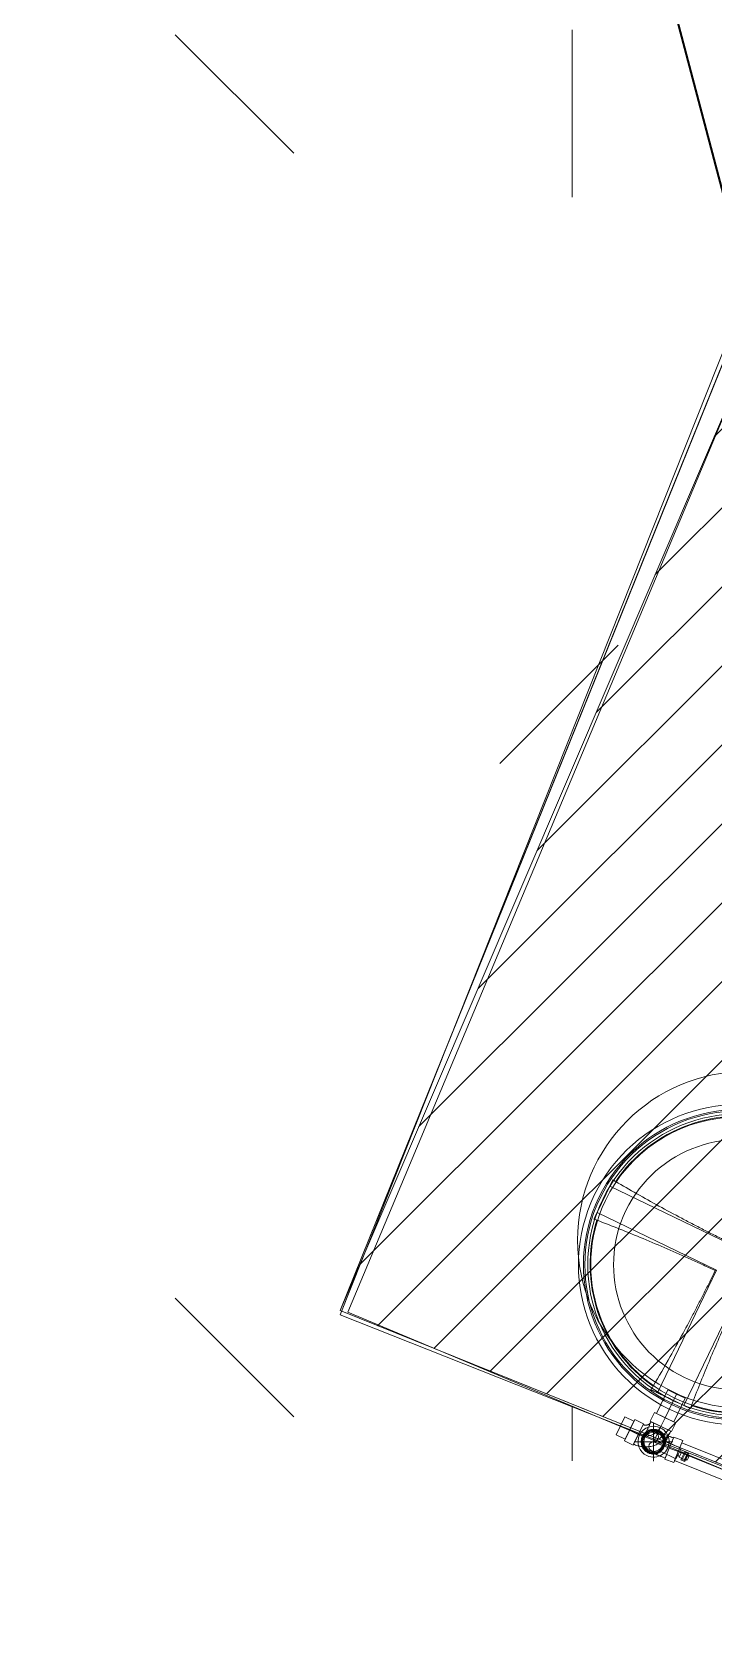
# Model space of a CAD drawing. Header units: metres. Extents: x -207 to 292, y -187 to 169.
# Drawn here: x -130.71 to -126.83, y -56.04 to -46.85 of the extents above; entities that cross this region are included whole.
import ezdxf

# ---------------------------------------------------------------- set-up
doc = ezdxf.new("R2010")
doc.units = ezdxf.units.M
for name, color, linetype, lineweight in [('A-FLOR', 7, 'Continuous', 9), ('ACHURADO', 7, 'Continuous', 9), ('BORDE CAMINO', 7, 'Continuous', 35), ('C-BLDG-PADS', 7, 'Continuous', 9), ('C-TOPO', 7, 'Continuous', 9), ('EQUIPOS PIS', 7, 'Continuous', 9), ('P-PIPE', 7, 'Continuous', 9), ('P-PIPE-CNTR', 7, 'Continuous', 9), ('P-SANR-FIXT', 7, 'Continuous', 9)]:
    doc.layers.add(name, color=color, linetype=linetype, lineweight=lineweight)
doc.layers.add('PR10-ARQ-PL-001-Emplazamiento-C-1_dwg', color=7, linetype='Continuous', lineweight=9, true_color=0x767676)

# ---------------------------------------------------------------- blocks, each defined once
blk = doc.blocks.new('M_Las Quemas- Abastecimiento - M_Las Quemas- Abastecimiento-2189080-PLANTA EMPLAZAMIENTO ACTUALIZADO')
at = {"layer": 'P-SANR-FIXT'}
for p, q in [((-0.1416, 0.8554), (-0.1, 0.8554)), ((-0.1, 0.8554), (0.0663, 0.8554)), ((-0.1, 0.8554), (-0.1, 0.0845)), ((0.0663, 0.8554), (0.107, 0.8554)), ((0.0663, 0.8554), (0.0663, 0.0845)), ((-0.854, 0.0845), (-0.854, 0.1254)), ((0.8407, 0.1238), (0.8407, 0.0845)), ((-0.1, 0.0845), (-0.854, 0.0845)), ((-0.854, 0.0845), (-0.854, -0.0818)), ((-0.1061, 0.0906), (-0.1, 0.0845)), ((0.0663, 0.0845), (0.0721, 0.0903)), ((0.8407, 0.0845), (0.0663, 0.0845)), ((0.8407, -0.0818), (0.8407, 0.0845)), ((-0.854, -0.1226), (-0.854, -0.0818)), ((-0.854, -0.0818), (-0.1, -0.0818)), ((-0.1, -0.0818), (-0.106, -0.0878)), ((-0.1, -0.0818), (-0.1, -0.8559)), ((0.0721, -0.0876), (0.0663, -0.0818)), ((0.0663, -0.0818), (0.0663, -0.8559)), ((0.0663, -0.0818), (0.8407, -0.0818)), ((0.8407, -0.0818), (0.8407, -0.121)), ((-0.1, -0.8559), (-0.1416, -0.8559)), ((0.0663, -0.8559), (-0.1, -0.8559)), ((0.1071, -0.8559), (0.0663, -0.8559))]:
    blk.add_line(p, q, dxfattribs=at)
for radius, start, end in [(0.9108, 0, 180), (0.9108, 0, 180), (0.8822, 0, 180), (0.8822, 0, 180), (0.8742, 0, 180), (0.8576, 0, 180), (0.8576, 0, 180), (0.8408, 360, 180), (0.8443, 99.46661, 171.59842), (0.8443, 8.40158, 82.84489), (0.7112, 0, 180), (0.9108, 180, 360), (0.9108, 180, 360), (0.8822, 180, 360), (0.8822, 180, 360), (0.8742, 180, 360), (0.8576, 180, 360), (0.8576, 180, 360), (0.8408, 180, 360), (0.7112, 180, 0), (0.00179, 360, 180), (0.00179, 0, 180), (0.00179, 180, 360), (0.00179, 180, 0), (0.8443, 0, 5.28865), (0.8443, 354.71135, 360), (0.8443, 188.21676, 260.53339), (0.8443, 277.15511, 351.78324)]:
    blk.add_arc((0, 0), radius, start, end, dxfattribs=at)
for points in [[(-0.1389, 0.8328), (-0.1392, 0.8372), (-0.1399, 0.8454), (-0.1409, 0.8523), (-0.1416, 0.8554)], [(0.107, 0.8554), (0.1066, 0.8528), (0.1059, 0.8472), (0.1054, 0.841), (0.1052, 0.8377)], [(-0.854, 0), (-0.854, 0.021), (-0.854, 0.0628), (-0.854, 0.1045), (-0.854, 0.1254)], [(-0.854, 0.1254), (-0.8513, 0.1249), (-0.8454, 0.1242), (-0.8388, 0.1236), (-0.8353, 0.1234)], [(0.8353, 0.1234), (0.8362, 0.1234), (0.838, 0.1236), (0.8398, 0.1237), (0.8407, 0.1238)], [(0.8407, 0.1238), (0.8407, 0.1161), (0.8407, 0.1008), (0.8407, 0.0855), (0.8407, 0.0778)], [(-0.854, -0.1226), (-0.854, -0.1022), (-0.854, -0.0614), (-0.854, -0.0205), (-0.854, 0)], [(0.8407, 0.0778), (0.8407, 0.0649), (0.8407, 0.0389), (0.8407, 0.013), (0.8407, 0)], [(0.8407, 0), (0.8407, -0.013), (0.8407, -0.0389), (0.8407, -0.0649), (0.8407, -0.0778)], [(0.8407, -0.0778), (0.8407, -0.085), (0.8407, -0.0994), (0.8407, -0.1138), (0.8407, -0.121)], [(-0.8357, -0.1207), (-0.8391, -0.1209), (-0.8456, -0.1214), (-0.8513, -0.1222), (-0.854, -0.1226)], [(0.8407, -0.121), (0.8399, -0.121), (0.8382, -0.1208), (0.8365, -0.1207), (0.8357, -0.1207)], [(-0.1416, -0.8559), (-0.1412, -0.8538), (-0.1405, -0.8493), (-0.1395, -0.8415), (-0.1391, -0.8358), (-0.1389, -0.8328)], [(0.1052, -0.8377), (0.1054, -0.8411), (0.1059, -0.8475), (0.1067, -0.8532), (0.1071, -0.8559)]]:
    blk.add_open_spline(points, degree=3, dxfattribs=at)
for points, knots in [([(-0.1416, 0.8554), (-0.1292, 0.8554), (-0.1107, 0.8554), (-0.0859, 0.8554), (-0.0673, 0.8554), (-0.0486, 0.8554), (-0.0237, 0.8554), (0.0116, 0.8554), (0.0573, 0.8554), (0.0905, 0.8554), (0.107, 0.8554)], [-1, -1, -1, -1, -0.85, -0.775, -0.7, -0.625, -0.55, -0.4, -0.2, 0, 0, 0, 0]), ([(-0.1061, 0.0906), (-0.1064, 0.126), (-0.1073, 0.1963), (-0.1109, 0.3585), (-0.1179, 0.5293), (-0.1288, 0.7054), (-0.1353, 0.7908), (-0.1389, 0.8328)], [-1, -1, -1, -1, -0.863636, -0.727273, -0.363636, -0.181818, 0, 0, 0, 0]), ([(0.1052, 0.8377), (0.0998, 0.7742), (0.0919, 0.6656), (0.0833, 0.5084), (0.0786, 0.3938), (0.0758, 0.3011), (0.0741, 0.2312), (0.0728, 0.1611), (0.0723, 0.1139), (0.0721, 0.0903)], [-1, -1, -1, -1, -0.727273, -0.545455, -0.363636, -0.272727, -0.181818, -0.090909, 0, 0, 0, 0]), ([(-0.8353, 0.1234), (-0.7898, 0.1195), (-0.6971, 0.1125), (-0.5537, 0.1039), (-0.4312, 0.0984), (-0.332, 0.095), (-0.2571, 0.093), (-0.1817, 0.0915), (-0.1313, 0.0908), (-0.1061, 0.0906)], [-1, -1, -1, -1, -0.8, -0.6, -0.4, -0.3, -0.2, -0.1, 0, 0, 0, 0]), ([(0.0721, 0.0903), (0.0899, 0.0904), (0.1166, 0.0906), (0.1524, 0.0911), (0.1795, 0.0915), (0.2065, 0.092), (0.2424, 0.0927), (0.293, 0.0939), (0.3581, 0.0958), (0.4522, 0.0992), (0.5682, 0.1047), (0.7041, 0.113), (0.792, 0.1197), (0.8353, 0.1234)], [-1, -1, -1, -1, -0.931818, -0.897727, -0.863636, -0.829545, -0.795455, -0.727273, -0.636364, -0.545455, -0.363636, -0.181818, 0, 0, 0, 0]), ([(-0.106, -0.0878), (-0.1313, -0.0881), (-0.1817, -0.0887), (-0.3325, -0.0917), (-0.5061, -0.0983), (-0.6974, -0.1098), (-0.7901, -0.1168), (-0.8357, -0.1207)], [-1, -1, -1, -1, -0.9, -0.8, -0.4, -0.2, 0, 0, 0, 0]), ([(-0.1389, -0.8328), (-0.1335, -0.7695), (-0.1257, -0.6612), (-0.1171, -0.5045), (-0.1125, -0.3903), (-0.1097, -0.2979), (-0.108, -0.2282), (-0.1067, -0.1581), (-0.1062, -0.1113), (-0.106, -0.0878)], [-1, -1, -1, -1, -0.727273, -0.545455, -0.363636, -0.272727, -0.181818, -0.090909, 0, 0, 0, 0]), ([(0.0721, -0.0876), (0.0722, -0.1054), (0.0726, -0.1409), (0.0734, -0.1938), (0.0744, -0.2465), (0.0765, -0.3284), (0.0802, -0.4385), (0.0867, -0.5752), (0.095, -0.7088), (0.1016, -0.7953), (0.1052, -0.8377)], [-1, -1, -1, -1, -0.931818, -0.863636, -0.795455, -0.727273, -0.545455, -0.363636, -0.181818, 0, 0, 0, 0]), ([(0.8357, -0.1207), (0.8032, -0.1179), (0.7375, -0.1128), (0.6254, -0.1053), (0.4991, -0.0985), (0.382, -0.0938), (0.2872, -0.091), (0.2157, -0.0894), (0.1438, -0.0882), (0.096, -0.0877), (0.0721, -0.0876)], [-1, -1, -1, -1, -0.863636, -0.727273, -0.545455, -0.363636, -0.272727, -0.181818, -0.090909, 0, 0, 0, 0]), ([(0.1071, -0.8559), (0.0905, -0.8559), (0.0574, -0.8559), (0.0158, -0.8559), (-0.0175, -0.8559), (-0.0424, -0.8559), (-0.0673, -0.8559), (-0.0922, -0.8559), (-0.117, -0.8559), (-0.1334, -0.8559), (-0.1416, -0.8559)], [-1, -1, -1, -1, -0.8, -0.6, -0.5, -0.4, -0.3, -0.2, -0.1, 0, 0, 0, 0])]:
    blk.add_open_spline(points, degree=3, knots=knots, dxfattribs=at)
blk = doc.blocks.new('Plastico - Codo - PL - Codo-2177295-PLANTA EMPLAZAMIENTO ACTUALIZADO')
at = {"layer": 'P-PIPE'}
for p, q in [((-128.786, -69.4352), (-128.806, -69.4864)), ((-128.7232, -69.4598), (-128.786, -69.4352)), ((-128.806, -69.4864), (-128.7433, -69.511)), ((-128.7433, -69.511), (-128.8008, -69.4885)), ((-128.7433, -69.511), (-128.6805, -69.5355)), ((-128.6858, -69.5335), (-128.7433, -69.511)), ((-128.6605, -69.4843), (-128.7232, -69.4598)), ((-128.6805, -69.5355), (-128.6605, -69.4843))]:
    blk.add_line(p, q, dxfattribs=at)
at = {"layer": 'P-PIPE', "flags": 128}
for points in [[(-128.8008, -69.4885), (-128.8022, -69.4921), (-128.8036, -69.4956), (-128.805, -69.4992), (-128.8064, -69.5028), (-128.8077, -69.5063), (-128.8091, -69.5098), (-128.8105, -69.5132), (-128.8118, -69.5167), (-128.8131, -69.52), (-128.8144, -69.5234), (-128.8157, -69.5266), (-128.817, -69.5299), (-128.8182, -69.533), (-128.8194, -69.5361), (-128.8206, -69.5391), (-128.8217, -69.542), (-128.8228, -69.5448), (-128.8239, -69.5476), (-128.8249, -69.5502), (-128.8259, -69.5528), (-128.8269, -69.5552), (-128.8278, -69.5575), (-128.8287, -69.5598), (-128.8295, -69.5619), (-128.8303, -69.5639), (-128.831, -69.5657), (-128.8317, -69.5675), (-128.8323, -69.5691), (-128.8329, -69.5706), (-128.8334, -69.572), (-128.8339, -69.5732), (-128.8344, -69.5743), (-128.8347, -69.5753), (-128.8351, -69.5761), (-128.8353, -69.5768), (-128.8355, -69.5773), (-128.8357, -69.5777), (-128.8358, -69.578), (-128.8358, -69.5781)], [(-128.7208, -69.6231), (-128.7208, -69.623), (-128.7207, -69.6228), (-128.7206, -69.6224), (-128.7204, -69.6219), (-128.7201, -69.6213), (-128.7198, -69.6205), (-128.7195, -69.6196), (-128.719, -69.6185), (-128.7186, -69.6173), (-128.7181, -69.616), (-128.7175, -69.6145), (-128.7169, -69.613), (-128.7162, -69.6112), (-128.7155, -69.6094), (-128.7147, -69.6074), (-128.7139, -69.6053), (-128.713, -69.6031), (-128.7121, -69.6008), (-128.7112, -69.5984), (-128.7102, -69.5959), (-128.7092, -69.5933), (-128.7081, -69.5906), (-128.707, -69.5878), (-128.7059, -69.5849), (-128.7047, -69.5819), (-128.7035, -69.5788), (-128.7023, -69.5757), (-128.701, -69.5725), (-128.6998, -69.5693), (-128.6985, -69.5659), (-128.6971, -69.5626), (-128.6958, -69.5592), (-128.6945, -69.5557), (-128.6931, -69.5522), (-128.6917, -69.5487), (-128.6903, -69.5452), (-128.6889, -69.5416), (-128.6875, -69.538), (-128.6861, -69.5344), (-128.6858, -69.5335)]]:
    blk.add_lwpolyline(points, dxfattribs=at)
at = {"layer": 'P-PIPE'}
for radius, start, end in [(0.0674, 68.6299, 248.6299), (0.0674, 68.6299, 248.6299), (0.0617, 68.6299, 248.6299), (0.0674, 248.6299, 68.6299), (0.0674, 248.6299, 68.6299), (0.0618, 248.6299, 68.6299)]:
    blk.add_arc((-128.7783, -69.6006), radius, start, end, dxfattribs=at)
blk = doc.blocks.new('Plastico - Codo - PL - Codo-V59-PLANTA EMPLAZAMIENTO ACTUALIZADO')
at = {"layer": 'P-PIPE'}
for p, q in [((-0.0674, 0.0962), (-0.0674, 0.1512)), ((0.0674, 0.1512), (-0.0674, 0.1512)), ((0.0674, 0.1512), (-0.0674, 0.1512)), ((-0.0674, 0.0962), (0.0674, 0.0962)), ((-0.0674, 0.0962), (0.0674, 0.0962)), ((-0.0618, 0.0962), (0.0617, 0.0962)), ((-0.0618, 0.0962), (0.0617, 0.0962)), ((0.0674, 0.1512), (0.0674, 0.0962)), ((-0.1512, 0.0674), (-0.0962, 0.0674)), ((-0.1512, 0.0674), (-0.1512, -0.0674)), ((-0.1512, 0.0674), (-0.1512, -0.0674)), ((-0.0962, -0.0674), (-0.0962, 0.0674)), ((-0.0962, -0.0674), (-0.0962, 0.0674)), ((-0.0962, 0.0617), (-0.0962, -0.0618)), ((-0.0962, 0.0617), (-0.0962, -0.0618)), ((-0.0962, -0.0674), (-0.1512, -0.0674))]:
    blk.add_line(p, q, dxfattribs=at)
at = {"layer": 'P-PIPE', "flags": 128}
for points in [[(0.0617, 0.0962), (0.0616, 0.0899), (0.0612, 0.0836), (0.0606, 0.0773), (0.0597, 0.071), (0.0586, 0.0648), (0.0572, 0.0587), (0.0556, 0.0526), (0.0537, 0.0465), (0.0516, 0.0406), (0.0493, 0.0347), (0.0467, 0.0289), (0.0439, 0.0233), (0.0409, 0.0177), (0.0376, 0.0123), (0.0342, 0.007), (0.0305, 0.0019), (0.0266, -0.0031), (0.0225, -0.0079), (0.0183, -0.0126), (0.0138, -0.0171), (0.0092, -0.0214), (0.0044, -0.0255), (-0.0005, -0.0295), (-0.0056, -0.0332), (-0.0109, -0.0367), (-0.0162, -0.04), (-0.0218, -0.0431), (-0.0274, -0.046), (-0.0331, -0.0486), (-0.039, -0.051), (-0.0449, -0.0532), (-0.0509, -0.0551), (-0.057, -0.0568), (-0.0632, -0.0583), (-0.0694, -0.0595), (-0.0756, -0.0604), (-0.0819, -0.0611), (-0.0882, -0.0615), (-0.0945, -0.0617), (-0.0962, -0.0618)], [(-0.0962, 0.0617), (-0.0948, 0.0618), (-0.0935, 0.0619), (-0.0921, 0.062), (-0.0907, 0.0622), (-0.0894, 0.0624), (-0.088, 0.0627), (-0.0867, 0.0631), (-0.0854, 0.0635), (-0.0841, 0.064), (-0.0828, 0.0645), (-0.0815, 0.065), (-0.0803, 0.0656), (-0.0791, 0.0663), (-0.0779, 0.067), (-0.0768, 0.0678), (-0.0756, 0.0686), (-0.0745, 0.0694), (-0.0735, 0.0703), (-0.0725, 0.0712), (-0.0715, 0.0722), (-0.0706, 0.0732), (-0.0697, 0.0743), (-0.0688, 0.0753), (-0.068, 0.0764), (-0.0672, 0.0776), (-0.0665, 0.0788), (-0.0658, 0.08), (-0.0652, 0.0812), (-0.0646, 0.0825), (-0.0641, 0.0837), (-0.0636, 0.085), (-0.0632, 0.0863), (-0.0628, 0.0877), (-0.0625, 0.089), (-0.0623, 0.0904), (-0.062, 0.0917), (-0.0619, 0.0931), (-0.0618, 0.0945), (-0.0618, 0.0958), (-0.0618, 0.0962)]]:
    blk.add_lwpolyline(points, dxfattribs=at)
blk = doc.blocks.new('Plastico - Codo - PL - Codo-V53-PLANTA EMPLAZAMIENTO ACTUALIZADO')
at = {"layer": 'P-PIPE'}
for p, q in [((-128.6642, -69.5729), (-128.6887, -69.6356)), ((-128.6662, -69.5781), (-128.6887, -69.6356)), ((-128.6129, -69.5929), (-128.6642, -69.5729)), ((-128.6375, -69.6557), (-128.6129, -69.5929)), ((-128.6887, -69.6356), (-128.7133, -69.6984)), ((-128.7133, -69.6984), (-128.6621, -69.7184)), ((-128.6887, -69.6356), (-128.7112, -69.6931)), ((-128.6621, -69.7184), (-128.6375, -69.6557))]:
    blk.add_line(p, q, dxfattribs=at)
at = {"layer": 'P-PIPE', "flags": 128}
for points in [[(-128.8008, -69.6581), (-128.8031, -69.6571), (-128.8053, -69.6561), (-128.8075, -69.655), (-128.8097, -69.6538), (-128.8118, -69.6525), (-128.8138, -69.6511), (-128.8158, -69.6496), (-128.8178, -69.6481), (-128.8196, -69.6465), (-128.8214, -69.6448), (-128.8232, -69.643), (-128.8248, -69.6412), (-128.8264, -69.6393), (-128.8279, -69.6373), (-128.8294, -69.6353), (-128.8307, -69.6333), (-128.832, -69.6311), (-128.8332, -69.629), (-128.8342, -69.6268), (-128.8353, -69.6245), (-128.8362, -69.6222), (-128.837, -69.6199), (-128.8377, -69.6175), (-128.8383, -69.6151), (-128.8389, -69.6127), (-128.8393, -69.6103), (-128.8396, -69.6078), (-128.8399, -69.6054), (-128.84, -69.6029), (-128.8401, -69.6004), (-128.84, -69.598), (-128.8399, -69.5955), (-128.8396, -69.5931), (-128.8393, -69.5906), (-128.8388, -69.5882), (-128.8383, -69.5858), (-128.8376, -69.5834), (-128.8369, -69.581), (-128.8361, -69.5787), (-128.8358, -69.5781)], [(-128.8358, -69.5781), (-128.8349, -69.5758), (-128.8338, -69.5736), (-128.8327, -69.5714), (-128.8315, -69.5692), (-128.8302, -69.5671), (-128.8288, -69.5651), (-128.8274, -69.5631), (-128.8258, -69.5611), (-128.8242, -69.5593), (-128.8225, -69.5575), (-128.8208, -69.5557), (-128.8189, -69.5541), (-128.817, -69.5525), (-128.8151, -69.551), (-128.8131, -69.5495), (-128.811, -69.5482), (-128.8089, -69.5469), (-128.8067, -69.5457), (-128.8045, -69.5447), (-128.8022, -69.5436), (-128.7999, -69.5427), (-128.7976, -69.5419), (-128.7953, -69.5412), (-128.7929, -69.5406), (-128.7905, -69.54), (-128.788, -69.5396), (-128.7856, -69.5393), (-128.7831, -69.539), (-128.7807, -69.5389), (-128.7782, -69.5388), (-128.7757, -69.5389), (-128.7733, -69.539), (-128.7708, -69.5393), (-128.7684, -69.5396), (-128.7659, -69.5401), (-128.7635, -69.5406), (-128.7611, -69.5413), (-128.7588, -69.542), (-128.7564, -69.5428), (-128.7558, -69.5431)], [(-128.7558, -69.5431), (-128.7535, -69.544), (-128.7513, -69.5451), (-128.7491, -69.5462), (-128.7469, -69.5474), (-128.7448, -69.5487), (-128.7428, -69.5501), (-128.7408, -69.5515), (-128.7389, -69.5531), (-128.737, -69.5547), (-128.7352, -69.5564), (-128.7335, -69.5581), (-128.7318, -69.56), (-128.7302, -69.5619), (-128.7287, -69.5638), (-128.7273, -69.5658), (-128.7259, -69.5679), (-128.7247, -69.57), (-128.7235, -69.5722), (-128.7224, -69.5744), (-128.7214, -69.5767), (-128.7205, -69.5789), (-128.7197, -69.5813), (-128.7189, -69.5836), (-128.7183, -69.586), (-128.7178, -69.5884), (-128.7173, -69.5909), (-128.717, -69.5933), (-128.7168, -69.5958), (-128.7166, -69.5982), (-128.7166, -69.6007), (-128.7166, -69.6032), (-128.7168, -69.6056), (-128.717, -69.6081), (-128.7174, -69.6105), (-128.7178, -69.613), (-128.7184, -69.6154), (-128.719, -69.6178), (-128.7198, -69.6201), (-128.7206, -69.6225), (-128.7208, -69.6231)], [(-128.7558, -69.5431), (-128.7558, -69.5431), (-128.7555, -69.5432), (-128.7552, -69.5433), (-128.7547, -69.5435), (-128.754, -69.5438), (-128.7533, -69.5441), (-128.7523, -69.5444), (-128.7513, -69.5449), (-128.7501, -69.5453), (-128.7487, -69.5458), (-128.7473, -69.5464), (-128.7457, -69.547), (-128.744, -69.5477), (-128.7421, -69.5484), (-128.7402, -69.5492), (-128.7381, -69.55), (-128.7359, -69.5509), (-128.7336, -69.5518), (-128.7312, -69.5527), (-128.7286, -69.5537), (-128.726, -69.5547), (-128.7233, -69.5558), (-128.7205, -69.5569), (-128.7176, -69.558), (-128.7146, -69.5592), (-128.7116, -69.5604), (-128.7085, -69.5616), (-128.7053, -69.5629), (-128.702, -69.5641), (-128.6987, -69.5654), (-128.6953, -69.5667), (-128.6919, -69.5681), (-128.6885, -69.5694), (-128.685, -69.5708), (-128.6815, -69.5722), (-128.6779, -69.5736), (-128.6743, -69.575), (-128.6708, -69.5764), (-128.6672, -69.5778), (-128.6662, -69.5781)], [(-128.7208, -69.6231), (-128.7218, -69.6254), (-128.7228, -69.6276), (-128.7239, -69.6298), (-128.7251, -69.632), (-128.7264, -69.6341), (-128.7278, -69.6361), (-128.7293, -69.6381), (-128.7308, -69.64), (-128.7324, -69.6419), (-128.7341, -69.6437), (-128.7359, -69.6454), (-128.7377, -69.6471), (-128.7396, -69.6487), (-128.7416, -69.6502), (-128.7436, -69.6516), (-128.7456, -69.653), (-128.7478, -69.6542), (-128.7499, -69.6554), (-128.7521, -69.6565), (-128.7544, -69.6575), (-128.7567, -69.6584), (-128.759, -69.6592), (-128.7614, -69.66), (-128.7638, -69.6606), (-128.7662, -69.6611), (-128.7686, -69.6616), (-128.7711, -69.6619), (-128.7735, -69.6621), (-128.776, -69.6623), (-128.7785, -69.6623), (-128.7809, -69.6623), (-128.7834, -69.6621), (-128.7858, -69.6619), (-128.7883, -69.6615), (-128.7907, -69.6611), (-128.7931, -69.6605), (-128.7955, -69.6599), (-128.7979, -69.6591), (-128.8002, -69.6583), (-128.8008, -69.6581)], [(-128.7112, -69.6931), (-128.7148, -69.6917), (-128.7184, -69.6903), (-128.722, -69.6889), (-128.7255, -69.6876), (-128.729, -69.6862), (-128.7325, -69.6848), (-128.736, -69.6835), (-128.7394, -69.6821), (-128.7428, -69.6808), (-128.7461, -69.6795), (-128.7494, -69.6782), (-128.7526, -69.677), (-128.7557, -69.6757), (-128.7588, -69.6745), (-128.7618, -69.6733), (-128.7647, -69.6722), (-128.7676, -69.6711), (-128.7703, -69.67), (-128.773, -69.669), (-128.7755, -69.668), (-128.7779, -69.667), (-128.7803, -69.6661), (-128.7825, -69.6652), (-128.7846, -69.6644), (-128.7866, -69.6636), (-128.7885, -69.6629), (-128.7902, -69.6622), (-128.7919, -69.6616), (-128.7934, -69.661), (-128.7947, -69.6605), (-128.796, -69.66), (-128.7971, -69.6596), (-128.798, -69.6592), (-128.7988, -69.6589), (-128.7995, -69.6586), (-128.8001, -69.6584), (-128.8005, -69.6582), (-128.8007, -69.6581), (-128.8008, -69.6581)]]:
    blk.add_lwpolyline(points, dxfattribs=at)
at = {"layer": 'P-PIPE'}
for radius, start, end in [(0.0674, 158.6299, 338.6299), (0.0674, 158.6299, 338.6299), (0.0674, 338.6299, 158.6299), (0.0674, 338.6299, 158.6299), (0.0617, 158.6299, 338.6299), (0.0618, 338.6299, 158.6299)]:
    blk.add_arc((-128.7783, -69.6006), radius, start, end, dxfattribs=at)
blk = doc.blocks.new('M_Ball Valve - 50-150 mm - 110 mm-V61-PLANTA EMPLAZAMIENTO ACTUALIZADO')
at = {"layer": 'P-PIPE'}
for p, q in [((-127.1346, -54.9234), (-127.0486, -54.9648)), ((-127.02, -54.9053), (-127.106, -54.864)), ((-127.0343, -54.9351), (-127.02, -54.9053)), ((-126.9988, -54.9238), (-127.0209, -54.9698)), ((-126.9988, -54.9238), (-127.0027, -54.9319)), ((-126.9931, -54.9266), (-126.9988, -54.9238)), ((-126.9825, -54.9317), (-126.9988, -54.9238)), ((-127.0486, -54.9648), (-127.0343, -54.9351)), ((-127.0343, -54.9351), (-127.039, -54.945)), ((-127.039, -54.945), (-127.0281, -54.9502)), ((-127.0295, -54.9252), (-127.0343, -54.9351)), ((-127.0234, -54.9403), (-127.0305, -54.9552)), ((-127.0305, -54.9552), (-126.9978, -54.9709)), ((-127.0186, -54.9304), (-127.0295, -54.9252)), ((-127.0234, -54.9403), (-127.0281, -54.9502)), ((-127.0162, -54.9255), (-127.0234, -54.9403)), ((-127.0186, -54.9304), (-127.0234, -54.9403)), ((-127.017, -54.9617), (-127.0209, -54.9698)), ((-127.0209, -54.9698), (-127.0152, -54.9726)), ((-127.0209, -54.9698), (-127.0046, -54.9777)), ((-127.0099, -54.9468), (-127.017, -54.9617)), ((-127.017, -54.9617), (-127.0113, -54.9644)), ((-126.9835, -54.9412), (-127.0162, -54.9255)), ((-127.0152, -54.9726), (-126.9931, -54.9266)), ((-127.0152, -54.9726), (-127.0113, -54.9644)), ((-126.9989, -54.9804), (-127.0152, -54.9726)), ((-127.0113, -54.9644), (-127.0042, -54.9496)), ((-127.0027, -54.9319), (-127.0099, -54.9468)), ((-126.9825, -54.9317), (-127.0046, -54.9777)), ((-127.0046, -54.9777), (-126.9825, -54.9317)), ((-127.0046, -54.9777), (-126.9989, -54.9804)), ((-127.0042, -54.9496), (-126.997, -54.9347)), ((-126.997, -54.9347), (-127.0027, -54.9319)), ((-126.9989, -54.9804), (-126.9767, -54.9345)), ((-126.9767, -54.9345), (-126.9989, -54.9804)), ((-126.9978, -54.9709), (-126.9907, -54.9561)), ((-126.997, -54.9347), (-126.9931, -54.9266)), ((-126.9954, -54.966), (-126.9907, -54.9561)), ((-126.9954, -54.966), (-126.9845, -54.9712)), ((-126.9931, -54.9266), (-126.9767, -54.9345)), ((-126.9907, -54.9561), (-126.9835, -54.9412)), ((-126.9907, -54.9561), (-126.9859, -54.9462)), ((-126.975, -54.9514), (-126.9859, -54.9462)), ((-126.9845, -54.9712), (-126.9798, -54.9613)), ((-126.9767, -54.9345), (-126.9825, -54.9317)), ((-126.9798, -54.9613), (-126.975, -54.9514))]:
    blk.add_line(p, q, dxfattribs=at)
at = {"layer": 'P-PIPE', "flags": 128}
for points in [[(-127.1456, -54.8037), (-127.1482, -54.8025), (-127.1508, -54.8015), (-127.1534, -54.8005), (-127.1561, -54.7997), (-127.1588, -54.7989), (-127.1615, -54.7983), (-127.1643, -54.7978), (-127.167, -54.7974), (-127.1698, -54.7971), (-127.1726, -54.7969), (-127.1754, -54.7968), (-127.1782, -54.7968), (-127.181, -54.797), (-127.1838, -54.7972), (-127.1866, -54.7976), (-127.1894, -54.7981), (-127.1921, -54.7986), (-127.1948, -54.7993), (-127.1975, -54.8002), (-127.2002, -54.8011), (-127.2028, -54.8021), (-127.2053, -54.8032), (-127.2079, -54.8044), (-127.2103, -54.8058), (-127.2128, -54.8072), (-127.2151, -54.8087), (-127.2174, -54.8103), (-127.2196, -54.812), (-127.2218, -54.8138), (-127.2239, -54.8157), (-127.2259, -54.8176), (-127.2278, -54.8197), (-127.2297, -54.8218), (-127.2314, -54.8239), (-127.2331, -54.8262), (-127.2347, -54.8285), (-127.2362, -54.8309), (-127.2376, -54.8333), (-127.2389, -54.8358), (-127.2401, -54.8383), (-127.2411, -54.8409), (-127.2421, -54.8436), (-127.243, -54.8462), (-127.2438, -54.8489), (-127.2445, -54.8516), (-127.245, -54.8544), (-127.2454, -54.8572), (-127.2458, -54.8599), (-127.246, -54.8627), (-127.2461, -54.8655), (-127.2461, -54.8683), (-127.246, -54.8711), (-127.2458, -54.8739), (-127.2454, -54.8767), (-127.245, -54.8795), (-127.2444, -54.8822), (-127.2438, -54.885), (-127.243, -54.8877), (-127.2421, -54.8903), (-127.2411, -54.8929), (-127.24, -54.8955), (-127.2388, -54.8981), (-127.2375, -54.9005), (-127.2361, -54.903), (-127.2346, -54.9053), (-127.233, -54.9077), (-127.2314, -54.9099), (-127.2296, -54.9121), (-127.2278, -54.9142), (-127.2258, -54.9162), (-127.2238, -54.9182), (-127.2217, -54.92), (-127.2196, -54.9218), (-127.2173, -54.9235), (-127.215, -54.9251), (-127.2127, -54.9266), (-127.2102, -54.9281), (-127.2078, -54.9294), (-127.2064, -54.9301)], [(-127.106, -54.864), (-127.1062, -54.8612), (-127.1064, -54.8584), (-127.1068, -54.8556), (-127.1073, -54.8528), (-127.108, -54.8501), (-127.1087, -54.8474), (-127.1095, -54.8447), (-127.1105, -54.8421), (-127.1115, -54.8395), (-127.1126, -54.8369), (-127.1139, -54.8344), (-127.1152, -54.8319), (-127.1167, -54.8295), (-127.1182, -54.8272), (-127.1199, -54.8249), (-127.1216, -54.8227), (-127.1234, -54.8206), (-127.1253, -54.8185), (-127.1273, -54.8165), (-127.1293, -54.8146), (-127.1314, -54.8128), (-127.1336, -54.811), (-127.1359, -54.8094), (-127.1382, -54.8078), (-127.1406, -54.8064), (-127.1431, -54.805), (-127.1456, -54.8037), (-127.1456, -54.8037)], [(-127.2064, -54.9301), (-127.2039, -54.9312), (-127.2013, -54.9323), (-127.1986, -54.9332), (-127.196, -54.9341), (-127.1933, -54.9348), (-127.1905, -54.9355), (-127.1878, -54.936), (-127.185, -54.9364), (-127.1822, -54.9367), (-127.1794, -54.9369), (-127.1766, -54.937), (-127.1738, -54.937), (-127.171, -54.9368), (-127.1682, -54.9366), (-127.1654, -54.9362), (-127.1627, -54.9357), (-127.1599, -54.9351), (-127.1572, -54.9344), (-127.1545, -54.9336), (-127.1519, -54.9327), (-127.1493, -54.9317), (-127.1467, -54.9306), (-127.1442, -54.9293), (-127.1417, -54.928), (-127.1393, -54.9266), (-127.1369, -54.9251), (-127.1346, -54.9235), (-127.1346, -54.9234)]]:
    blk.add_lwpolyline(points, dxfattribs=at)
at = {"layer": 'P-PIPE'}
for radius, start, end in [(0.088, 64.30702, 244.30702), (0.088, 64.30702, 244.30702), (0.088, 64.30702, 244.30702), (0.088, 64.30702, 244.30702), (0.0605, 64.30702, 244.30702), (0.0605, 64.30702, 244.30702), (0.0605, 64.30702, 244.30702), (0.0605, 64.30702, 244.30702), (0.088, 244.30702, 64.30702), (0.088, 244.30702, 64.30702), (0.088, 244.30702, 64.30702), (0.088, 244.30702, 64.30702), (0.0605, 244.30702, 64.30702), (0.0605, 244.30702, 64.30702), (0.0605, 244.30702, 64.30702), (0.0605, 244.30702, 64.30702)]:
    blk.add_arc((-127.176, -54.8669), radius, start, end, dxfattribs=at)
for points, knots in [([(-127.1194, -54.8941), (-127.1211, -54.8976), (-127.1245, -54.9044), (-127.1292, -54.9134), (-127.1327, -54.9201), (-127.1344, -54.923), (-127.1346, -54.9234), (-127.1346, -54.9234)], [-1, -1, -1, -1, -0.8888889, -0.7777778, -0.6666667, -0.5555556, -0.4999539, -0.4999539, -0.4999539, -0.4999539]), ([(-127.1346, -54.9234), (-127.1346, -54.9234), (-127.1344, -54.923), (-127.1327, -54.9201), (-127.1292, -54.9134), (-127.1245, -54.9044), (-127.1211, -54.8976), (-127.1194, -54.8941)], [-0.4999532, -0.4999532, -0.4999532, -0.4999532, -0.4444444, -0.3333333, -0.2222222, -0.1111111, 0, 0, 0, 0]), ([(-127.1194, -54.8941), (-127.1178, -54.8906), (-127.1145, -54.8837), (-127.1104, -54.8744), (-127.1075, -54.8675), (-127.1062, -54.8644), (-127.106, -54.864), (-127.106, -54.864)], [-1, -1, -1, -1, -0.8888889, -0.7777778, -0.6666667, -0.5555556, -0.5000468, -0.5000468, -0.5000468, -0.5000468]), ([(-127.106, -54.864), (-127.106, -54.864), (-127.1062, -54.8644), (-127.1075, -54.8675), (-127.1104, -54.8744), (-127.1145, -54.8837), (-127.1178, -54.8906), (-127.1194, -54.8941)], [-0.5000461, -0.5000461, -0.5000461, -0.5000461, -0.4444444, -0.3333333, -0.2222222, -0.1111111, 0, 0, 0, 0])]:
    blk.add_open_spline(points, degree=3, knots=knots, dxfattribs=at)
blk = doc.blocks.new('Generica - Tapa - GE - Tapa-2180202-PLANTA EMPLAZAMIENTO ACTUALIZADO')
at = {"layer": 'P-PIPE'}
for p, q in [((0.0566, 0.0566), (0, 0.0566)), ((0, 0.0566), (0, -0.0566)), ((0, 0.0566), (0, -0.0566)), ((0.0566, -0.0566), (0.0566, 0.0566)), ((0.0566, -0.0566), (0.0566, 0.0566)), ((0, -0.0566), (0.0566, -0.0566))]:
    blk.add_line(p, q, dxfattribs=at)
blk = doc.blocks.new('YADRAN_LASQUEMAS_ARQ_MO_004_PLANTA LODOS_rvt-1-PLANTA EMPLAZAMIENTO ACTUALIZADO')
at = {"layer": 'A-FLOR'}
for p, q in [((-128.9559, -54.1462), (-126.749, -48.5863)), ((-126.749, -48.5863), (-128.9559, -54.1462)), ((-125.2956, -55.599), (-128.9559, -54.1462)), ((-128.9559, -54.1462), (-125.2956, -55.599))]:
    blk.add_line(p, q, dxfattribs=at)
at = {"layer": 'P-PIPE'}
for p, q in [((-127.0954, -54.5725), (-127.16, -54.7068)), ((-127.0954, -54.5725), (-127.16, -54.7068)), ((-127.0458, -54.5963), (-127.0954, -54.5725)), ((-127.0458, -54.5963), (-127.0954, -54.5725)), ((-127.0458, -54.5963), (-127.0954, -54.5725)), ((-127.0458, -54.5963), (-127.0954, -54.5725)), ((-127.0609, -54.7545), (-126.9963, -54.6202)), ((-127.0609, -54.7545), (-126.9963, -54.6202)), ((-126.9963, -54.6202), (-127.0458, -54.5963)), ((-126.9963, -54.6202), (-127.0458, -54.5963)), ((-126.9963, -54.6202), (-127.0458, -54.5963)), ((-126.9963, -54.6202), (-127.0458, -54.5963)), ((-127.16, -54.7068), (-127.1105, -54.7306)), ((-127.16, -54.7068), (-127.1105, -54.7306)), ((-127.16, -54.7068), (-127.1105, -54.7306)), ((-127.16, -54.7068), (-127.1105, -54.7306)), ((-127.1105, -54.7306), (-127.0609, -54.7545)), ((-127.1105, -54.7306), (-127.0609, -54.7545)), ((-127.1105, -54.7306), (-127.0609, -54.7545)), ((-127.1105, -54.7306), (-127.0609, -54.7545)), ((-127.0358, -54.9235), (-127.0564, -54.9745)), ((-127.0358, -54.9235), (-127.0564, -54.9745)), ((-127.0152, -54.8725), (-127.0358, -54.9235)), ((-127.0152, -54.8725), (-127.0358, -54.9235)), ((-125.8606, -55.339), (-127.0152, -54.8725)), ((-127.0564, -54.9745), (-125.9018, -55.441))]:
    blk.add_line(p, q, dxfattribs=at)
at = {"layer": 'P-PIPE', "color": 96, "true_color": 0x007f00}
for centre, radius, start, end in [((-127.176, -54.8669), 0.055, 0, 180), ((-127.176, -54.8669), 0.055, 0, 180), ((-127.176, -54.8394), 0.0275, 270, 90), ((-127.176, -54.8394), 0.0275, 270, 90), ((-127.176, -54.8669), 0.055, 180, 0), ((-127.176, -54.8669), 0.055, 180, 0), ((-127.176, -54.8944), 0.0275, 90, 270), ((-127.176, -54.8944), 0.0275, 90, 270)]:
    blk.add_arc(centre, radius, start, end, dxfattribs=at)
at = {"layer": 'P-PIPE-CNTR'}
for p, q in [((-127.0458, -54.5963), (-127.1105, -54.7306)), ((-127.0458, -54.5963), (-127.1105, -54.7306)), ((-127.0458, -54.5963), (-127.1105, -54.7306)), ((-127.0458, -54.5963), (-127.1105, -54.7306)), ((-127.1105, -54.7306), (-127.1343, -54.7802)), ((-127.1105, -54.7306), (-127.1343, -54.7802)), ((-127.3123, -54.8013), (-127.3633, -54.7768)), ((-127.2627, -54.8252), (-127.3123, -54.8013)), ((-127.176, -54.9769), (-127.176, -54.7569)), ((-127.176, -54.9769), (-127.176, -54.7569)), ((-127.176, -54.8669), (-127.1343, -54.7802)), ((-127.286, -54.8669), (-127.066, -54.8669)), ((-127.286, -54.8669), (-127.066, -54.8669)), ((-127.176, -54.8669), (-127.0868, -54.9029)), ((-127.0868, -54.9029), (-127.0358, -54.9235)), ((-127.0358, -54.9235), (-125.8812, -55.39)), ((-127.0358, -54.9235), (-125.8812, -55.39))]:
    blk.add_line(p, q, dxfattribs=at)
blk.add_arc((-127.221, -54.7385), 0.0962, 244.30702, 334.30702, dxfattribs=at)
at = {"layer": 'P-PIPE', "lineweight": 9}
for name, p, rotation in [('Generica - Tapa - GE - Tapa-2180202-PLANTA EMPLAZAMIENTO ACTUALIZADO', (-127.3123, -54.8013), 154.3070170953251), ('Plastico - Codo - PL - Codo-2177295-PLANTA EMPLAZAMIENTO ACTUALIZADO', (6.4822, 4.8288), 355.6771181596856), ('Plastico - Codo - PL - Codo-V53-PLANTA EMPLAZAMIENTO ACTUALIZADO', (2.3597, 13.3138), 359.3701010643612)]:
    blk.add_blockref(name, p, dxfattribs=dict(at, rotation=rotation))
at = {"layer": 'P-PIPE', "lineweight": 9, "extrusion": (0, 0, -1), "rotation": 295.6929829046753}
blk.add_blockref('Plastico - Codo - PL - Codo-V59-PLANTA EMPLAZAMIENTO ACTUALIZADO', (127.176, -54.8669), dxfattribs=at)
at = {"layer": 'P-PIPE', "lineweight": 9}
blk.add_blockref('M_Ball Valve - 50-150 mm - 110 mm-V61-PLANTA EMPLAZAMIENTO ACTUALIZADO', (0, 0), dxfattribs=at)
at = {"layer": 'P-SANR-FIXT', "lineweight": 9, "rotation": 334.3070170953259}
blk.add_blockref('M_Las Quemas- Abastecimiento - M_Las Quemas- Abastecimiento-2189080-PLANTA EMPLAZAMIENTO ACTUALIZADO', (-126.6921, -53.861), dxfattribs=at)
blk = doc.blocks.new('YADRAN_LASQUEMAS_ARQ_MO_006_E02_rvt-1-PLANTA EMPLAZAMIENTO ACTUALIZADO')
at = {"layer": 'A-FLOR'}
for p, q in [((-128.9565, -54.1217), (-126.7226, -48.5861)), ((-126.7226, -48.5861), (-128.9565, -54.1217)), ((-125.2956, -55.599), (-128.9565, -54.1217)), ((-128.9565, -54.1217), (-125.2956, -55.599))]:
    blk.add_line(p, q, dxfattribs=at)
blk = doc.blocks.new('PR10-ARQ-PL-001-Emplazamiento-C-1_dwg-674643-PLANTA EMPLAZAMIENTO ACTUALIZADO')
at = {"lineweight": 9, "true_color": 0x0000ff}
h = blk.add_hatch(dxfattribs=at)
h.set_pattern_fill('FP_4', color=5, style=0, pattern_type=2)
h.set_pattern_definition([(45, (0, 0), (-0.2245064, 0.2245064), [])])
h.paths.add_polyline_path([(-125.2956, -55.599), (-123.0055, -50.0861), (-119.8551, -51.354), (-115.6099, -41.0758), (-122.3859, -38.2353), (-126.6323, -48.3353), (-126.5052, -48.3886), (-128.9565, -54.1217), (-126.7366, -55.0176)])
at = {"layer": 'ACHURADO'}
h = blk.add_hatch(dxfattribs=at)
h.set_pattern_fill('FP_1', color=256, style=0, pattern_type=2)
h.set_pattern_definition([(90, (-655750.258, -5498481.082), (-3.592, 3.592), [0.9525, -6.232]), (45, (-655750.258, -5498481.082), (-3.5921024484, 3.5921024484), [0.9525, -4.127]), (135, (-655750.258, -5498481.082), (-3.5921024484, -3.5921024484), [0.9525, -4.127])])
h.paths.add_polyline_path([(-94.0857, -119.1647), (-91.0316, -70.4234), (-99.6949, -67.0219), (-98.7193, -64.5656), (-118.9604, -56.6183), (-118.6494, -55.8351), (-118.855, -55.5145), (-118.616, -54.9128), (-118.2767, -54.8967), (-110.0099, -34.083), (-113.2353, -35.2601), (-115.9325, -41.8431), (-119.8563, -51.1758), (-122.9233, -49.8901), (-125.3307, -55.6328), (-128.9125, -54.1313), (-126.5052, -48.3886), (-126.6323, -48.3353), (-127.8621, -43.6788), (-150.258, -47.7078), (-150.258, -66.4052), (-137.1396, -85.3506), (-95.2561, -118.2455)])
h.paths.add_polyline_path([(-120.4212, -79.8177), (-121.5204, -78.7046), (-122.5854, -79.5687), (-128.3792, -76.9308), (-126.5459, -73.1402), (-128.8401, -72.2784), (-126.4155, -65.8241), (-128.2699, -65.1341), (-127.1647, -62.1639), (-125.3011, -62.8573), (-123.251, -57.3999), (-110.2998, -62.6213), (-115.4009, -75.566), (-118.2865, -74.4644), (-118.6352, -75.4669), (-117.3001, -76.9591), (-119.2059, -78.7046)])
h.paths.add_polyline_path([(-126.4585, -61.9423), (-126.5726, -61.9363), (-126.7958, -61.8889), (-126.9024, -61.848), (-127.0042, -61.7961), (-127.1086, -61.727), (-127.1888, -61.662), (-127.2696, -61.5812), (-127.3415, -61.4924), (-127.4037, -61.3966), (-127.4556, -61.2948), (-127.4965, -61.1882), (-127.5261, -61.0778), (-127.544, -60.965), (-127.5499, -60.8509), (-127.544, -60.7368), (-127.5261, -60.624), (-127.4965, -60.5136), (-127.4556, -60.4069), (-127.4037, -60.3051), (-127.3415, -60.2093), (-127.2696, -60.1206), (-127.1888, -60.0398), (-127.1, -59.9679), (-127.0042, -59.9057), (-126.9024, -59.8538), (-126.6854, -59.7833), (-126.5459, -59.764), (-126.4585, -59.7594), (-126.3444, -59.7654), (-126.2316, -59.7833), (-126.1212, -59.8128), (-126.0146, -59.8538), (-125.9128, -59.9057), (-125.817, -59.9679), (-125.7282, -60.0398), (-125.6474, -60.1206), (-125.5755, -60.2093), (-125.5133, -60.3051), (-125.4614, -60.4069), (-125.4205, -60.5136), (-125.3909, -60.624), (-125.373, -60.7368), (-125.367, -60.8509), (-125.373, -60.965), (-125.3909, -61.0778), (-125.4205, -61.1882), (-125.4614, -61.2948), (-125.5133, -61.3966), (-125.5755, -61.4924), (-125.6474, -61.5812), (-125.7282, -61.662), (-125.817, -61.7339), (-125.9128, -61.7961), (-126.0762, -61.8716), (-126.1212, -61.8889), (-126.2316, -61.9185), (-126.3444, -61.9363)])
h.paths.add_polyline_path([(-121.4164, -57.9626), (-121.431, -57.9607), (-121.431, -57.9275), (-121.4029, -57.9391)])
h.paths.add_polyline_path([(-121.487, -57.9347), (-121.5016, -57.9328), (-121.5016, -57.8996), (-121.4735, -57.9112)])
h.paths.add_polyline_path([(-121.5483, -57.9105), (-121.5628, -57.9086), (-121.5628, -57.8753), (-121.5347, -57.887)])
h.paths.add_polyline_path([(-121.6199, -57.8822), (-121.6345, -57.8802), (-121.6345, -57.847), (-121.6064, -57.8587)])
h.paths.add_polyline_path([(-119.4909, -57.0245), (-120.3841, -56.6393), (-120.449, -56.79), (-120.8807, -56.6039), (-120.7243, -56.2412), (-120.2927, -56.4273), (-120.3539, -56.5694), (-119.4607, -56.9545)])
h.paths.add_polyline_path([(-120.5718, -56.6383), (-120.5111, -56.6167), (-120.4868, -56.595), (-120.6004, -56.5435), (-120.6066, -56.5114), (-120.5883, -56.4843), (-120.5673, -56.4773), (-120.4566, -56.5251), (-120.4667, -56.4614), (-120.5069, -56.411), (-120.5666, -56.3869), (-120.6305, -56.3954), (-120.6819, -56.4343), (-120.7074, -56.4935), (-120.7004, -56.5576), (-120.6628, -56.6099), (-120.6042, -56.6368)])
at = {"lineweight": 9}
blk.add_line((-126.5381, -48.4655), (-128.9565, -54.1217), dxfattribs=at)
at = {"lineweight": 9, "flags": 128}
blk.add_lwpolyline([(-128.9565, -54.1217), (-125.2956, -55.599), (-123.0055, -50.0861), (-119.8563, -51.357), (-119.7873, -51.1897)], dxfattribs=at)
at = {"layer": 'BORDE CAMINO', "flags": 128}
blk.add_lwpolyline([(-84.2034, 48.2781), (-92.2844, 29.861), (-97.2658, 16.7553), (-104.3314, 0.4531), (-111.8031, -11.4176), (-120.9482, -28.3089), (-127.8621, -43.6788), (-126.6323, -48.3353)], dxfattribs=at)
at = {"layer": 'C-BLDG-PADS', "flags": 128}
blk.add_lwpolyline([(-123.0618, -50.0634), (-125.2956, -55.599), (-128.9565, -54.1217), (-122.4016, -37.8785), (-115.5354, -40.6493), (-115.6628, -40.9652)], dxfattribs=at)
at = {"layer": 'C-TOPO', "flags": 128}
for points in [[(-119.7886, -51.1892), (-119.8563, -51.357), (-121.4591, -50.7102), (-123.0618, -50.0634), (-124.1787, -52.8312), (-124.6525, -54.0054), (-125.2956, -55.599), (-128.9565, -54.1217), (-127.6775, -50.9523), (-127.1282, -49.5911), (-126.3603, -47.6884), (-126.6323, -48.3353), (-126.7822, -47.7677), (-126.8271, -47.5978), (-126.8391, -47.5523), (-127.0136, -46.8916), (-127.2994, -45.8094)], [(-127.2994, -45.8094), (-127.0136, -46.8916), (-126.8391, -47.5523), (-126.8271, -47.5978), (-126.7822, -47.7677), (-126.6323, -48.3353), (-126.3603, -47.6884), (-126.3367, -47.6299), (-126.335, -47.6256), (-126.3341, -47.6234), (-126.0081, -46.8155)], [(-115.6628, -40.9652), (-115.5354, -40.6493), (-122.4016, -37.8785), (-128.9565, -54.1217), (-125.2956, -55.599)]]:
    blk.add_lwpolyline(points, dxfattribs=at)
blk.add_lwpolyline([(-119.7886, -51.1892), (-119.8563, -51.357), (-121.4591, -50.7102), (-123.0618, -50.0634), (-124.1787, -52.8312), (-124.6525, -54.0054), (-125.2956, -55.599), (-128.9565, -54.1217), (-127.6775, -50.9523), (-127.1282, -49.5911), (-126.3603, -47.6884), (-127.1282, -49.5911), (-127.6775, -50.9523), (-128.9565, -54.1217), (-125.2956, -55.599), (-124.6525, -54.0054), (-124.1787, -52.8312), (-123.0618, -50.0634), (-121.4591, -50.7102), (-119.8563, -51.357)], close=True, dxfattribs=at)
at = {"layer": 'EQUIPOS PIS', "flags": 128}
blk.add_lwpolyline([(-126.5375, -48.4657), (-128.9125, -54.1313), (-125.3307, -55.6328), (-122.9355, -49.9193)], dxfattribs=at)
at = {"layer": 'EQUIPOS PIS'}
blk.add_circle((-126.6494, -53.7206), 0.9582, dxfattribs=at)

msp = doc.modelspace()

# ---------------------------------------------------------------- linework, layer by layer
at = {"layer": 'C-BLDG-PADS'}
for p, q in [((-128.9565, -54.1217), (-122.4016, -37.8785)), ((-125.2956, -55.599), (-128.9565, -54.1217))]:
    msp.add_line(p, q, dxfattribs=at)
at = {"layer": 'C-TOPO'}
for p, q in [((-122.4016, -37.8785), (-128.9565, -54.1217)), ((-127.0136, -46.8916), (-127.2994, -45.8094)), ((-127.2994, -45.8094), (-127.0136, -46.8916)), ((-126.8391, -47.5523), (-127.0136, -46.8916)), ((-127.0136, -46.8916), (-126.8391, -47.5523)), ((-126.8271, -47.5978), (-126.8391, -47.5523)), ((-126.8391, -47.5523), (-126.8271, -47.5978)), ((-127.1282, -49.5911), (-126.3603, -47.6884)), ((-126.3603, -47.6884), (-127.1282, -49.5911)), ((-126.3603, -47.6884), (-127.1282, -49.5911)), ((-127.6775, -50.9523), (-127.1282, -49.5911)), ((-127.1282, -49.5911), (-127.6775, -50.9523)), ((-127.1282, -49.5911), (-127.6775, -50.9523)), ((-128.9565, -54.1217), (-127.6775, -50.9523)), ((-127.6775, -50.9523), (-128.9565, -54.1217)), ((-127.6775, -50.9523), (-128.9565, -54.1217)), ((-125.2956, -55.599), (-128.9565, -54.1217)), ((-128.9565, -54.1217), (-125.2956, -55.599)), ((-128.9565, -54.1217), (-125.2956, -55.599)), ((-128.9565, -54.1217), (-125.2956, -55.599))]:
    msp.add_line(p, q, dxfattribs=at)

# ---------------------------------------------------------------- block references
at = {"lineweight": 5}
for name in ['YADRAN_LASQUEMAS_ARQ_MO_006_E02_rvt-1-PLANTA EMPLAZAMIENTO ACTUALIZADO', 'YADRAN_LASQUEMAS_ARQ_MO_004_PLANTA LODOS_rvt-1-PLANTA EMPLAZAMIENTO ACTUALIZADO']:
    msp.add_blockref(name, (0, 0), dxfattribs=at)
at = {"layer": 'PR10-ARQ-PL-001-Emplazamiento-C-1_dwg', "color": 7}
msp.add_blockref('PR10-ARQ-PL-001-Emplazamiento-C-1_dwg-674643-PLANTA EMPLAZAMIENTO ACTUALIZADO', (0, 0), dxfattribs=at)

doc.saveas('drawing.dxf')
